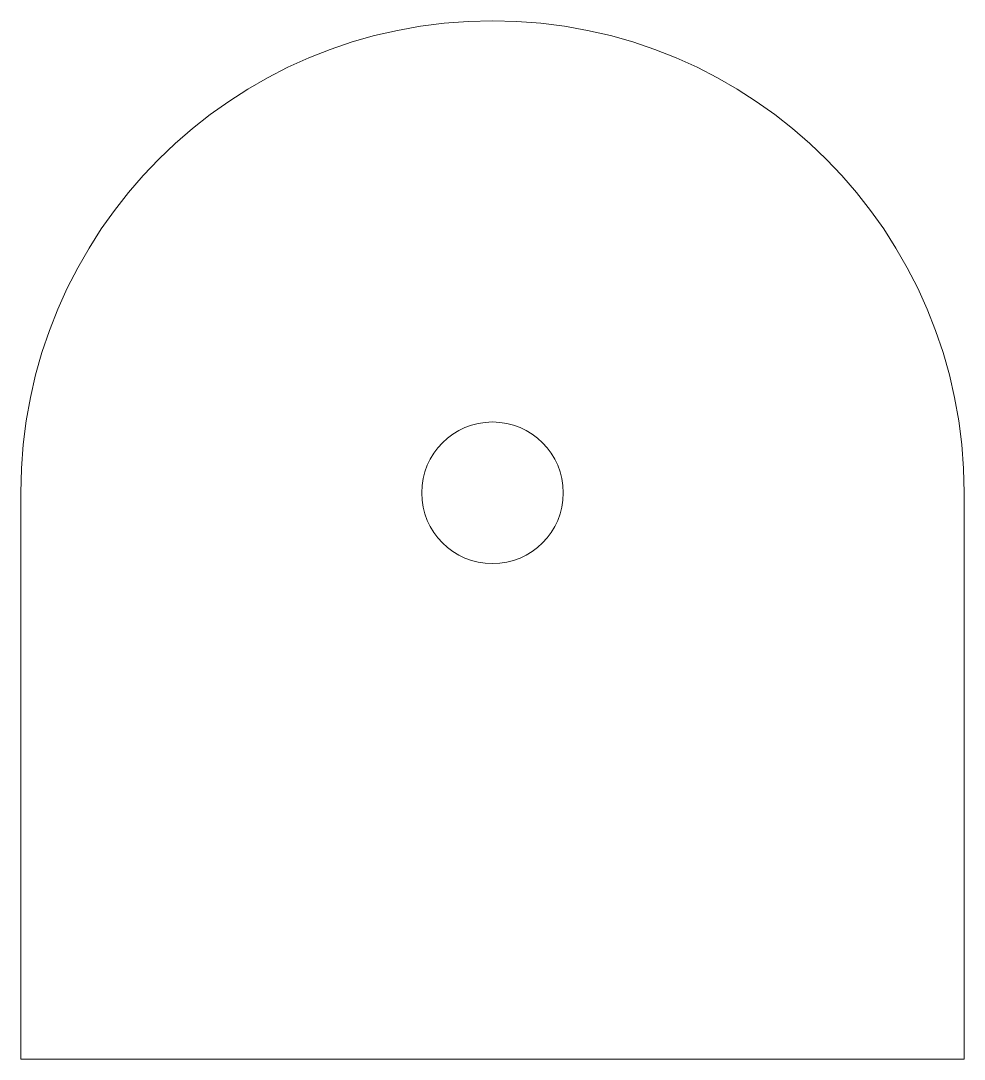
# Model space of a CAD drawing. Header units: millimetres. Extents: x -10.1 to 9.9, y -4.6 to 17.4.
import ezdxf

# ---------------------------------------------------------------- set-up
doc = ezdxf.new("R2010")
doc.units = ezdxf.units.MM

msp = doc.modelspace()

# ---------------------------------------------------------------- linework, layer by layer
at = {"color": 7, "linetype": 'Continuous', "lineweight": 15}
for p, q in [((-10.052, 7.364), (-10.052, -4.636)), ((9.948, -4.636), (9.948, 7.364)), ((-10.052, -4.636), (9.948, -4.636))]:
    msp.add_line(p, q, dxfattribs=at)
msp.add_circle((-0.052, 7.364), 1.5, dxfattribs=at)
msp.add_arc((-0.052, 7.364), 10, 0, 180, dxfattribs=at)

doc.saveas('drawing.dxf')
